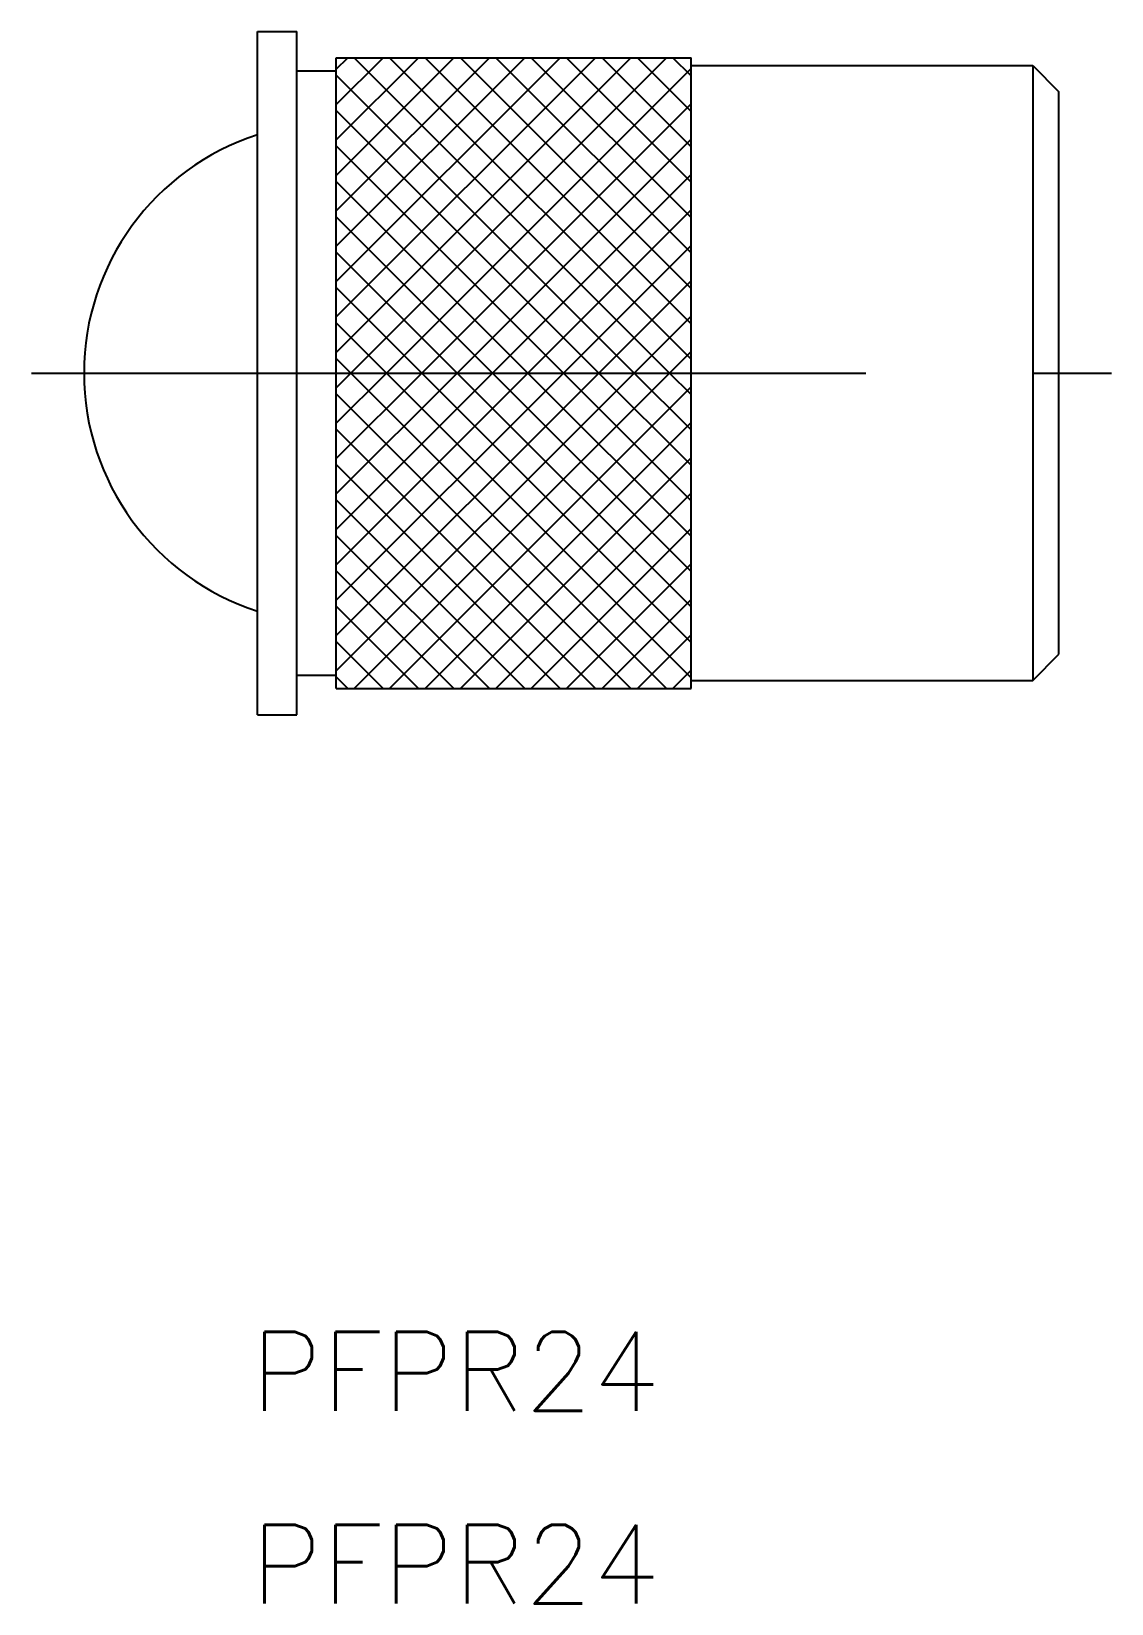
# Model space of a CAD drawing. Extents: x -39.1 to 2, y -46.8 to 13.
import ezdxf

# ---------------------------------------------------------------- set-up
doc = ezdxf.new("R2010")
doc.units = 0
doc.linetypes.add('CENTER', pattern=[50.8, 31.75, -6.35, 6.35, -6.35])
doc.layers.get('0').update_dxf_attribs({"linetype": 'CONTINUOUS'})
doc.layers.add('CENTER', color=1, linetype='CONTINUOUS')
doc.styles.get("Standard").update_dxf_attribs({"font": 'txt.shx', "height": 3, "bigfont": 'bigfont.shx'})

msp = doc.modelspace()

# ---------------------------------------------------------------- linework, layer by layer
at = {"color": 7, "linetype": 'CONTINUOUS'}
for p, q in [((-30.5, -13), (-30.5, 13)), ((-30.5, 13), (-29, 13)), ((-29, -13), (-29, 13)), ((-27.5, 12), (-14, 12)), ((-27.5, -12), (-27.5, 12)), ((-27.5, 11.564), (-27.064, 12)), ((-27.5, 10.217), (-25.717, 12)), ((-27.5, 8.87), (-24.37, 12)), ((-27.5, 7.523), (-23.023, 12)), ((-27.5, 6.176), (-21.676, 12)), ((-27.5, 4.829), (-20.329, 12)), ((-27.5, 3.482), (-18.982, 12)), ((-27.5, 2.135), (-17.635, 12)), ((-27.5, 0.788), (-16.288, 12)), ((-26.941, 0), (-14.941, 12)), ((-14.817, 0), (-26.817, 12)), ((-14, 0.53), (-25.47, 12)), ((-14, 1.877), (-24.123, 12)), ((-14, 3.224), (-22.776, 12)), ((-14, 4.571), (-21.429, 12)), ((-14, 5.918), (-20.082, 12)), ((-14, 7.265), (-18.735, 12)), ((-14, 8.612), (-17.388, 12)), ((-14, 9.959), (-16.041, 12)), ((-14, 11.306), (-14.694, 12)), ((-14, -12), (-14, 12)), ((-29, 11.5), (-27.5, 11.5)), ((-25.594, 0), (-14, 11.594)), ((-14, 11.7), (-1, 11.7)), ((-1, 11.7), (-1, -11.7)), ((-1, 11.7), (0, 10.7)), ((-16.164, 0), (-27.5, 11.336)), ((-24.247, 0), (-14, 10.247)), ((0, -10.7), (0, 10.7)), ((-17.511, 0), (-27.5, 9.989)), ((-18.859, 0), (-27.5, 8.641)), ((-22.9, 0), (-14, 8.9)), ((-20.206, 0), (-27.5, 7.294)), ((-21.553, 0), (-14, 7.553)), ((-20.206, 0), (-14, 6.206)), ((-21.553, 0), (-27.5, 5.947)), ((-18.859, 0), (-14, 4.859)), ((-22.9, 0), (-27.5, 4.6)), ((-24.247, 0), (-27.5, 3.253)), ((-17.511, 0), (-14, 3.511)), ((-25.594, 0), (-27.5, 1.906)), ((-16.164, 0), (-14, 2.164)), ((-14.817, 0), (-14, 0.817)), ((-26.941, 0), (-27.5, 0.559)), ((-27.5, -0.559), (-26.941, 0)), ((-27.5, -1.906), (-25.594, 0)), ((-27.5, -3.253), (-24.247, 0)), ((-27.5, -4.6), (-22.9, 0)), ((-27.5, -5.947), (-21.553, 0)), ((-27.5, -7.294), (-20.206, 0)), ((-27.5, -8.641), (-18.859, 0)), ((-27.5, -9.989), (-17.511, 0)), ((-27.5, -11.336), (-16.164, 0)), ((-14.941, -12), (-26.941, 0)), ((-26.817, -12), (-14.817, 0)), ((-14, -11.594), (-25.594, 0)), ((-25.47, -12), (-14, -0.53)), ((-14, -10.247), (-24.247, 0)), ((-14, -8.9), (-22.9, 0)), ((-14, -7.553), (-21.553, 0)), ((-14, -6.206), (-20.206, 0)), ((-14, -4.859), (-18.859, 0)), ((-14, -3.511), (-17.511, 0)), ((-14, -2.164), (-16.164, 0)), ((-14, -0.817), (-14.817, 0)), ((-16.288, -12), (-27.5, -0.788)), ((-17.635, -12), (-27.5, -2.135)), ((-24.123, -12), (-14, -1.877)), ((-18.982, -12), (-27.5, -3.482)), ((-22.776, -12), (-14, -3.224)), ((-21.429, -12), (-14, -4.571)), ((-20.329, -12), (-27.5, -4.829)), ((-20.082, -12), (-14, -5.918)), ((-21.676, -12), (-27.5, -6.176)), ((-23.023, -12), (-27.5, -7.523)), ((-18.735, -12), (-14, -7.265)), ((-24.37, -12), (-27.5, -8.87)), ((-17.388, -12), (-14, -8.612)), ((-16.041, -12), (-14, -9.959)), ((-25.717, -12), (-27.5, -10.217)), ((-1, -11.7), (0, -10.7)), ((-14.694, -12), (-14, -11.306)), ((-29, -11.5), (-27.5, -11.5)), ((-27.064, -12), (-27.5, -11.564)), ((-14, -11.7), (-1, -11.7)), ((-27.5, -12), (-14, -12)), ((-30.5, -13), (-29, -13))]:
    msp.add_line(p, q, dxfattribs=at)
msp.add_arc((-27.575, 0), 9.525, 107.88374, 252.11626, dxfattribs=at)
at = {"layer": 'CENTER', "color": 1, "linetype": 'CENTER'}
msp.add_line((-39.1, 0), (2, 0), dxfattribs=at)

# ---------------------------------------------------------------- texts
at = {"color": 7, "linetype": 'CONTINUOUS'}
for p in [(-30.746, -39.489), (-30.746, -46.825)]:
    msp.add_text('PFPR24', height=3, dxfattribs=at).set_placement(p)

doc.saveas('drawing.dxf')
